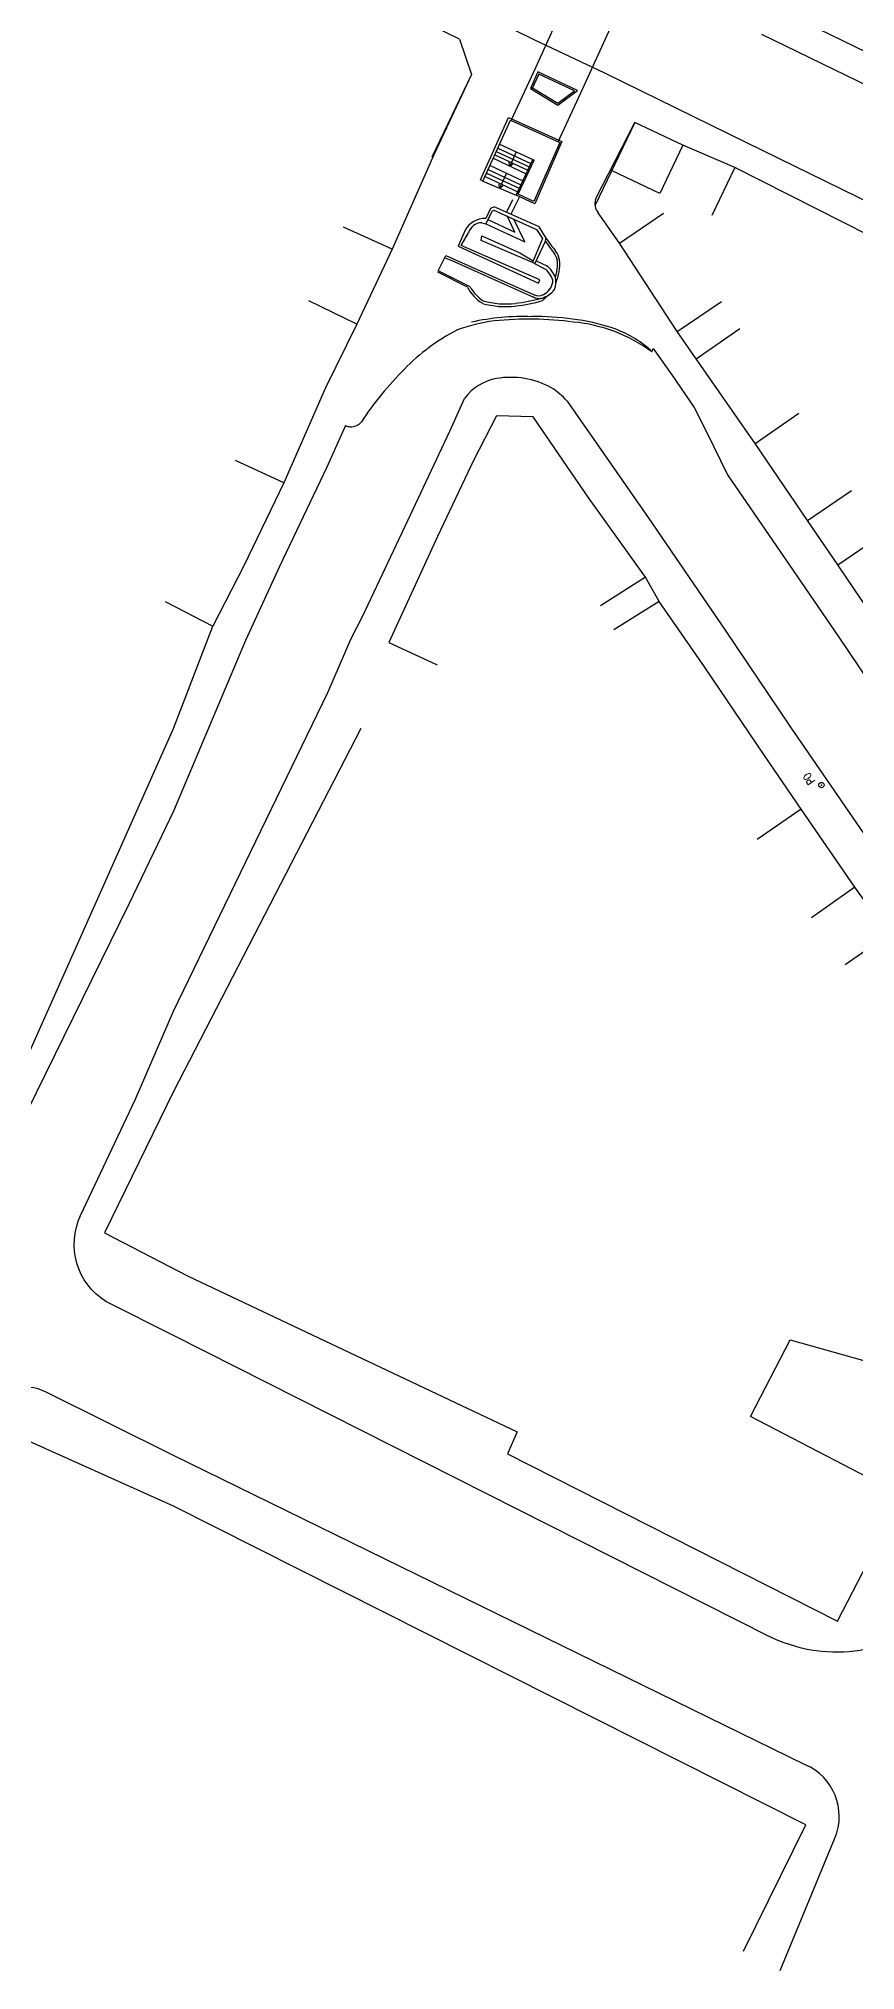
# Model space of a CAD drawing. Header units: metres. Extents: x 320405 to 332543, y 7395686 to 7410003.
# Drawn here: x 325487.4 to 325564, y 7397572 to 7397753.1 of the extents above; entities that cross this region are included whole.
import ezdxf

# ---------------------------------------------------------------- set-up
doc = ezdxf.new("R2010")
doc.units = ezdxf.units.M
doc.header["$LTSCALE"] = 10
doc.header["$MEASUREMENT"] = 0
doc.linetypes.add('CONTINUO', pattern=[0])
for name, color, linetype in [('Edificações', 30, 'Continuous'), ('T-ALVENARIA', 45, 'CONTINUO'), ('T-ALVENARIA-SUB', 252, 'CONTINUO'), ('T-ESCADA', 45, 'CONTINUO'), ('T-GUIA', 230, 'Continuous'), ('T-MURETA', 45, 'CONTINUO'), ('T-MURO', 30, 'CONTINUO'), ('T-PONTO-ONIBUS', 3, 'Continuous'), ('T-PONTO-ONIBUS-DESCRIÇÃO', 252, 'Continuous'), ('Vias Primárias', 230, 'Continuous')]:
    doc.layers.add(name, color=color, linetype=linetype)
doc.styles.add('SIMPLEX', font='simplex', dxfattribs={"height": 0.2})
doc.styles.get("Standard").update_dxf_attribs({"font": 'arial.ttf'})

# ---------------------------------------------------------------- blocks, each defined once
blk = doc.blocks.new('SIMB_CIRCULO')
at = {"color": 0, "linetype": 'Continuous'}
blk.add_circle((0, 0), 0.25, dxfattribs=at)
at = {"color": 0}
blk.add_point((0, 0), dxfattribs=at)
for tag in ['desc:', 'cota:', 'pto:']:
    blk.add_attdef(tag, (0, 0), '', height=1)
blk = doc.blocks.new('topografia ÁGUA BRANCA - LAPA_X')
at = {"layer": 'T-ALVENARIA', "ltscale": 5, "flags": 128}
for points in [[(152884.03, 253597.08), (152867.21, 253605.23)], [(152884.03, 253597.08), (152885.16, 253593.77)], [(152885.16, 253593.77), (152881.43, 253586)], [(152900.49, 253589.29), (152896.76, 253581.52)], [(152904.98, 253587.16), (152900.49, 253589.29)], [(152902.84, 253582.64), (152898.35, 253584.77)]]:
    blk.add_lwpolyline(points, dxfattribs=at)
at = {"layer": 'T-ALVENARIA-SUB', "ltscale": 5}
for p, q in [((152891.18, 253594.44), (152896.23, 253605.69)), ((152900.87, 253604.17), (152895.58, 253592.43)), ((152888.89, 253589.45), (152891.18, 253594.44)), ((152895.58, 253592.43), (152893.27, 253587.42))]:
    blk.add_line(p, q, dxfattribs=at)
at = {"layer": 'T-ESCADA', "ltscale": 5}
for p, q in [((152889.35, 253586.52), (152888.75, 253585.19)), ((152888.75, 253585.19), (152888.7, 253585.54)), ((152888.75, 253585.19), (152889.05, 253585.39)), ((152887.8, 253583.12), (152887.75, 253583.47)), ((152888.44, 253584.51), (152887.8, 253583.12)), ((152887.8, 253583.12), (152888.1, 253583.32))]:
    blk.add_line(p, q, dxfattribs=at)
at = {"layer": 'T-ESCADA', "ltscale": 5, "flags": 128}
for points in [[(152887.49, 253586.55), (152890.59, 253585.1)], [(152887.63, 253586.87), (152890.74, 253585.42)], [(152887.8, 253587.24), (152890.91, 253585.79)], [(152886.58, 253584.53), (152889.65, 253583.1)], [(152886.73, 253584.85), (152889.8, 253583.42)], [(152886.9, 253585.22), (152889.98, 253583.79)], [(152887.2, 253585.91), (152890.29, 253584.47)], [(152887.35, 253586.23), (152890.44, 253584.79)], [(152886.24, 253583.77), (152889.36, 253582.47)], [(152886.44, 253584.21), (152889.51, 253582.78)]]:
    blk.add_lwpolyline(points, dxfattribs=at)
at = {"layer": 'T-GUIA', "ltscale": 5, "flags": 128}
for points in [[(152868.98, 253607.84), (152891.05, 253597.02)], [(152912.34, 253597.6), (152926.97, 253590.53)], [(152891.05, 253597.02), (152897.64, 253593.93)], [(152897.64, 253593.93), (152910.96, 253587.43)], [(152910.96, 253587.43), (152922.87, 253581.65)], [(152902.12, 253567.79), (152902.25, 253568.1), (152904.01, 253565.65), (152906.09, 253562.59), (152907.28, 253560.23)], [(152871.78, 253535.82), (152873.96, 253540.88), (152875.02, 253542.95), (152879.26, 253551.94), (152883.17, 253560.32), (152884.55, 253563.39)], [(152894.17, 253563.16), (152901.81, 253552.26), (152909.03, 253541.71), (152915.19, 253532.65), (152922.72, 253521.76), (152929.74, 253511.23), (152937.46, 253500.34), (152940.15, 253495.99)], [(152873.4, 253560.84), (152871.65, 253556.93), (152867.23, 253547.6), (152864.04, 253540.68)], [(152907.28, 253560.23), (152909.23, 253556.27), (152913.83, 253549.61), (152919.7, 253541.07), (152925.41, 253532.65), (152933.28, 253521.16), (152940.84, 253510.14), (152944, 253505.6), (152945.8, 253502.85), (152947.22, 253500.92)]]:
    blk.add_lwpolyline(points, dxfattribs=at)
at = {"layer": 'T-GUIA', "ltscale": 5}
for centre, radius, start, end in [((152889.41, 253554.81), 16, 97.5439, 110.54), ((152890.63, 253539.5), 31.34, 82.4125, 96.0659), ((152893.5, 253556.16), 14.47, 53.4593, 85.0026), ((152892.93, 253552.53), 19.53, 117.8676, 135.89), ((152900.76, 253544.18), 30.97, 134.8779, 146.7004), ((152888.28, 253560.77), 4.55, 99.2516, 144.97), ((152888.9, 253557.47), 7.91, 61.6183, 99.8452), ((152889.45, 253559.09), 6.23, 40.7157, 58.9983), ((152873.9, 253561.98), 1.26, 266.6466, 320.5889), ((152873.81, 253561.49), 0.763, 237.6716, 271.5895)]:
    blk.add_arc(centre, radius, start, end, dxfattribs=at)
at = {"layer": 'T-MURETA', "ltscale": 5}
blk.add_line((152890.91, 253585.79), (152891.04, 253585.73), dxfattribs=at)
at = {"layer": 'T-MURETA', "ltscale": 5, "flags": 128}
for points in [[(152974.9, 253570.37), (152960.1, 253577.66), (152935.54, 253589.5), (152928.92, 253592.66), (152912.18, 253600.75)], [(152890.87, 253592.52), (152893.24, 253591.08), (152894.81, 253592.26), (152891.46, 253593.81), (152890.81, 253592.39)], [(152886, 253583.88), (152888.63, 253589.74)], [(152886.24, 253583.77), (152888.81, 253589.49)], [(152888.63, 253589.74), (152893.65, 253587.48)], [(152888.81, 253589.49), (152893.45, 253587.41)], [(152893.45, 253587.41), (152891.02, 253581.86)], [(152893.65, 253587.48), (152891.1, 253581.66)], [(152889.36, 253582.47), (152890.91, 253585.79)], [(152889.56, 253582.54), (152891.04, 253585.73)], [(152886.24, 253583.77), (152886, 253583.88)], [(152891.1, 253581.66), (152889.36, 253582.47)], [(152891.02, 253581.86), (152889.56, 253582.54)]]:
    blk.add_lwpolyline(points, dxfattribs=at)
blk.add_lwpolyline([(152890.68, 253592.46), (152893.25, 253590.9), (152895.1, 253592.29), (152891.38, 253594.01)], close=True, dxfattribs=at)
at = {"layer": 'T-MURETA', "flags": 128}
for points in [[(152891.13, 253576.03), (152892.11, 253578.14), (152892.19, 253578.42), (152891.53, 253579.48), (152887.31, 253581.37), (152886.96, 253581.21), (152886.51, 253580.26)], [(152886.52, 253579.77), (152887.14, 253581), (152887.28, 253581.06), (152891.26, 253579.25), (152891.84, 253578.4), (152890.89, 253576.16)], [(152888.47, 253580.84), (152889.06, 253582.05)], [(152888.92, 253580.64), (152888.89, 253580.71), (152889.66, 253582.28)], [(152884.59, 253579.16), (152883.92, 253577.67), (152891.48, 253574.2), (152891.6, 253574.53), (152885.42, 253577.19), (152884.21, 253577.73), (152884.89, 253578.91)], [(152886.14, 253579.86), (152886.52, 253579.77)], [(152886.52, 253579.77), (152890.17, 253578.07), (152889.13, 253580.22)], [(152886.7, 253580.17), (152889.24, 253578.98), (152888.51, 253580.51)], [(152886.08, 253578.21), (152886.16, 253578.65), (152889.71, 253577.04), (152890.96, 253576.32)], [(152890.9, 253576.16), (152886.08, 253578.21)], [(152882.07, 253575.36), (152882.78, 253576.79)], [(152882.69, 253576.58), (152883.32, 253576.31)], [(152882.78, 253576.79), (152883.41, 253576.51)], [(152883.32, 253576.31), (152890.99, 253572.91)], [(152883.41, 253576.51), (152891.08, 253573.12)], [(152892.2, 253575.46), (152890.9, 253576.16)], [(152891.25, 253576.3), (152892.26, 253575.85)], [(152892.2, 253575.46), (152892.58, 253574.93)], [(152884.8, 253573.83), (152882.01, 253575.23)], [(152885.05, 253573.86), (152882.07, 253575.36)], [(152891.85, 253572.58), (152892.5, 253573.17)]]:
    blk.add_lwpolyline(points, dxfattribs=at)
at = {"layer": 'T-MURETA'}
for centre, radius, start, end in [((152886.43, 253578.18), 2.09, 87.8869, 151.8423), ((152886.12, 253578.59), 1.27, 89.0375, 165.3683), ((152904.49, 253586.62), 15.01, 214.423, 219.4371), ((152904.49, 253586.62), 14.79, 213.6989, 219.4371), ((152890.36, 253573.65), 2.91, 21.9586, 49.3236), ((152891.36, 253575.95), 1.92, 12.463, 36.7181), ((152889.03, 253575.97), 4.21, 342.8322, 5.7096), ((152891.36, 253575.95), 2.14, 12.463, 36.7181), ((152889.03, 253575.97), 4.43, 336.7554, 5.7096), ((152888.27, 253575.67), 3.93, 207.9162, 238.5432), ((152888.27, 253575.67), 3.69, 209.2704, 237.5122), ((152891.2, 253574.59), 1.63, 297.1138, 350.1814), ((152891.88, 253574.32), 0.934, 359.8245, 41.3292), ((152891.25, 253574.31), 1.85, 338.1558, 13.3227), ((152888.37, 253579.86), 7.85, 254.1199, 276.945), ((152888.37, 253579.86), 7.6, 254.1199, 276.945), ((152887.39, 253588.46), 16.25, 276.7195, 285.4634), ((152887.39, 253588.46), 16.5, 276.7195, 285.691), ((152891.56, 253574.14), 1.35, 245.0801, 276.9584), ((152891.49, 253574.03, 727.81), 1, 246.1085, 297.1138), ((152891.06, 253575.16), 2.46, 285.5212, 321.0855), ((152890.01, 253549.15), 21.93, 87.8174, 102.7155), ((152891.46, 253547.51), 23.57, 72.827, 91.4938), ((152894.98, 253559.98), 10.61, 48.7595, 71.1192)]:
    blk.add_arc(centre, radius, start, end, dxfattribs=at)
at = {"layer": 'T-MURO', "ltscale": 5}
for p, q in [((152904.98, 253587.16), (152902.84, 253582.64)), ((152909.87, 253585.1), (152907.73, 253580.58))]:
    blk.add_line(p, q, dxfattribs=at)
at = {"layer": 'T-MURO', "flags": 128}
for points in [[(152885.16, 253593.77), (152881.62, 253586.21), (152877.72, 253577.37), (152874.42, 253570.35), (152871.49, 253564.37), (152867.61, 253555.45), (152863.86, 253547.68), (152860.96, 253542.02)], [(152896.8, 253582.09), (152900.49, 253589.29)], [(152877.72, 253577.37), (152873.17, 253579.44)], [(152953.94, 253497.69), (152949.74, 253503.75), (152946.35, 253508.7), (152943.12, 253513.2), (152940.12, 253517.83), (152936.93, 253522.42), (152934.54, 253526), (152931.31, 253530.63), (152927.38, 253536.43), (152926.51, 253537.69), (152921.83, 253544.59), (152919.61, 253547.87), (152916.76, 253552.02), (152911.82, 253559.23), (152906.28, 253567.14), (152904.49, 253569.72), (152899.05, 253577.97), (152897.06, 253580.83)], [(152899.05, 253577.97), (152903.19, 253580.78)], [(152874.42, 253570.35), (152869.91, 253572.51)], [(152904.49, 253569.72), (152908.64, 253572.52)], [(152906.28, 253567.14), (152910.38, 253570)], [(152942.16, 253483.68), (152942.37, 253486.91), (152938.49, 253492.7), (152934.52, 253498.5), (152928.27, 253507.54), (152924.45, 253513.23), (152921.26, 253517.66), (152916.19, 253524.95), (152912.74, 253529.98), (152907.12, 253538.29), (152902.84, 253544.39), (152901.55, 253546.68), (152896.18, 253554.16), (152891, 253561.67), (152887.55, 253561.78), (152885.39, 253557.59), (152882.04, 253550.44), (152877.49, 253540.51)], [(152911.82, 253559.23), (152915.93, 253562.08)], [(152867.61, 253555.45), (152863.06, 253557.53)], [(152916.76, 253552.02), (152920.88, 253554.84)], [(152919.61, 253547.87), (152923.74, 253550.69)], [(152901.55, 253546.68), (152897.33, 253543.99)], [(152856.51, 253544.3), (152860.96, 253542.02)], [(152902.84, 253544.39), (152898.6, 253541.72)], [(152877.49, 253540.51), (152882.04, 253538.43)], [(152916.19, 253524.95), (152912.08, 253522.11)], [(152921.26, 253517.66), (152917.18, 253514.76)], [(152924.45, 253513.23), (152920.35, 253510.38)]]:
    blk.add_lwpolyline(points, dxfattribs=at)
at = {"layer": 'T-MURO', "ltscale": 5, "flags": 128}
for points in [[(152909.87, 253585.1), (152904.98, 253587.16)], [(152932.62, 253573.64), (152909.87, 253585.1)]]:
    blk.add_lwpolyline(points, dxfattribs=at)
at = {"layer": 'T-MURO'}
blk.add_arc((152898.15, 253581.7), 1.4, 163.8479, 218.8045, dxfattribs=at)
at = {"layer": 'T-PONTO-ONIBUS'}
ref = blk.add_blockref('SIMB_CIRCULO', (152918.1, 253527.22, 728.05), dxfattribs=at)
ref.add_attrib('DESC', 'PO', (152917.52, 253527.59, 728.05), dxfattribs={"layer": 'T-PONTO-ONIBUS-DESCRIÇÃO', "color": 141, "height": 0.75, "rotation": 124, "style": 'SIMPLEX', "width": 0.75})

msp = doc.modelspace()

# ---------------------------------------------------------------- linework, layer by layer
at = {"layer": 'Edificações'}
for points in [[(325413.43, 7397750.18), (325389.96, 7397697.38), (325399.22, 7397693.32), (325395.67, 7397685.43), (325431.63, 7397667.03), (325478.44, 7397644.76), (325480.92, 7397645.68), (325500, 7397688.42), (325503.69, 7397698.03)], [(325517.59, 7397688.41), (325500, 7397654.41), (325493.53, 7397641.16), (325501.4, 7397637.1), (325532.25, 7397622.51), (325531.35, 7397620.44), (325562.32, 7397604.76), (325568.42, 7397616.54), (325554.15, 7397623.94), (325557.88, 7397631.13), (325573.89, 7397626.62)], [(325553.49, 7397573.81), (325559.35, 7397585.65), (325500, 7397615.53), (325484.97, 7397622.27), (325478.3, 7397607.71)]]:
    msp.add_lwpolyline(points, dxfattribs=at)
at = {"layer": 'Vias Primárias'}
for points in [[(325506.77, 7397696.68), (325500, 7397680.66), (325495.84, 7397672.01), (325482.73, 7397645.37, -0.419635), (325476.08, 7397643.18), (325387.5, 7397685.9, -0.4678), (325385.44, 7397694.1), (325410.39, 7397751.27)], [(325577.99, 7397618.9), (325571.41, 7397605.21, -0.301811), (325555.84, 7397603.36), (325500, 7397631.54), (325493.67, 7397634.72, -0.379937), (325491.3, 7397642.79), (325496.4, 7397653.63), (325500, 7397661.94)], [(325556.94, 7397572.02), (325562.07, 7397584.41, 0.409645), (325559.28, 7397591.3), (325500, 7397620.27), (325488.05, 7397626.21, 0.463298), (325482.78, 7397624.21), (325476.04, 7397608.7)]]:
    msp.add_lwpolyline(points, format="xyb", dxfattribs=at)
msp.add_lwpolyline([(325496.4, 7397653.63), (325500, 7397661.94), (325514.49, 7397691.81)], dxfattribs=at)

# ---------------------------------------------------------------- block references
at = {"rotation": 359.8966389496373}
msp.add_blockref('topografia ÁGUA BRANCA - LAPA_X', (172185.59, 7144432.18), dxfattribs=at)

doc.saveas('drawing.dxf')
